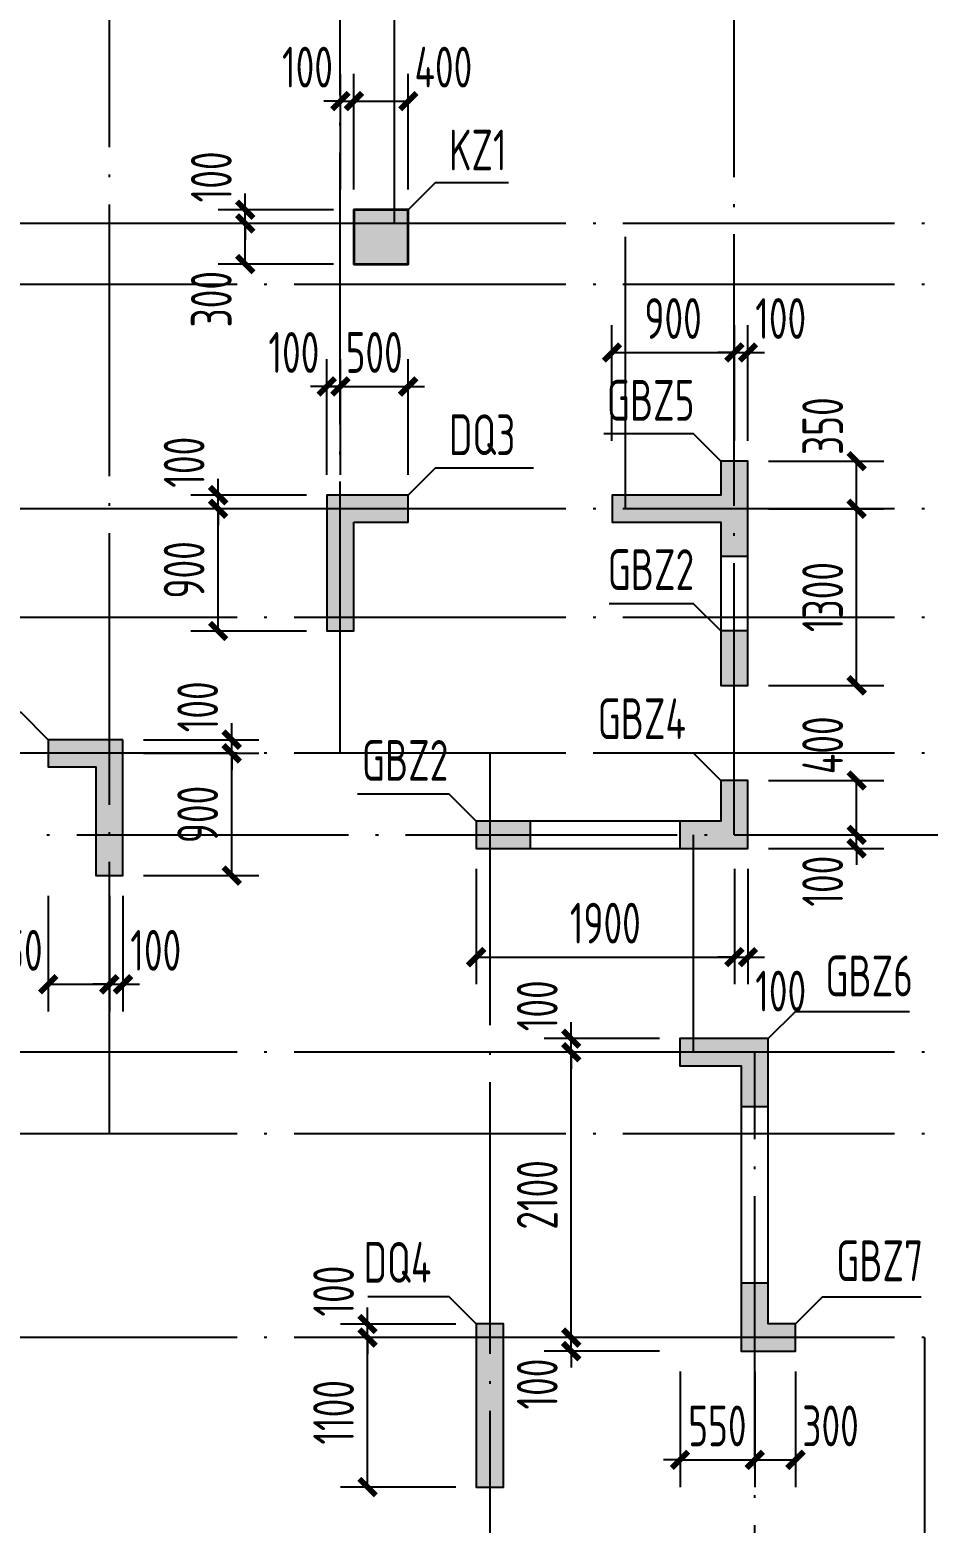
# Model space of a CAD drawing. Extents: x -1712635 to -854203, y -534641 to -21985.
# Drawn here: x -1355312 to -1348701, y -154168 to -143178 of the extents above; entities that cross this region are included whole.
import ezdxf
from ezdxf.enums import TextEntityAlignment as Align

# ---------------------------------------------------------------- set-up
doc = ezdxf.new("R2010")
doc.units = 0
doc.header["$LTSCALE"] = 1000
doc.linetypes.add('DOTE', pattern=[2.42, 2, -0.2, 0.02, -0.2])
doc.layers.get('0').update_dxf_attribs({"linetype": 'CONTINUOUS'})
doc.layers.get('Defpoints').update_dxf_attribs({"linetype": 'CONTINUOUS'})
for name, color, linetype in [('A-DOTE', 10, 'DOTE'), ('COLU_DE_TEXT', 7, 'CONTINUOUS'), ('LABEL', 1, 'CONTINUOUS'), ('S-Q墙实线', 6, 'CONTINUOUS'), ('S-Q墙标注', 3, 'CONTINUOUS'), ('S-X详图填充', 252, 'CONTINUOUS'), ('S-X详图实线', 4, 'CONTINUOUS'), ('S-Z柱实线', 6, 'CONTINUOUS'), ('S-Z柱编号', 6, 'CONTINUOUS')]:
    doc.layers.add(name, color=color, linetype=linetype)
doc.styles.add('TSSD_REIN', font='tssdeng.shx', dxfattribs={"width": 0.7, "height": 300, "bigfont": 'tssdchn.shx'})
doc.styles.add('结构文字', font='zstxt.shx', dxfattribs={"width": 0.7, "bigfont": 'zshz.shx'})
doc.dimstyles.new('STRUCK', dxfattribs={"dimtxt": 400, "dimasz": 121, "dimexe": 200, "dimexo": 150, "dimgap": 115, "dimtad": 1, "dimdec": 0, "dimdsep": 46, "dimtxsty": '结构文字', "dimblk": 'ARCHTICK', "dimcen": 400, "dimclrd": 3, "dimclre": 3, "dimclrt": 7, "dimadec": 0, "dimazin": 0, "dimtfac": 1, "dimtdec": 0, "dimtix": 1, "dimtmove": 2, "dimatfit": 3, "dimldrblk": '_DIMX', "dimfxl": 0, "dimtolj": 1, "dimtzin": 0, "dimarcsym": 0})

# ---------------------------------------------------------------- blocks, each defined once
blk = doc.blocks.new('20210726.16350016')
at = {"layer": 'A-DOTE'}
for p, q in [((11100, 10900), (11100, 21100)), ((12800, 13700), (12800, 21100)), ((13200, 17600), (13200, 21100)), ((15700, 13100.3), (15700, 21100)), ((55600, 17600), (3600, 17600)), ((14900, 15500), (14900, 17600)), ((55600, 17150), (3600, 17150)), ((55600, 15500), (3600, 15500)), ((55600, 14700), (3600, 14700)), ((55600, 13700), (3600, 13700)), ((13900.2, 13700), (13900, 3600)), ((3600, 13100.3), (55600, 13100.3)), ((15400, 11500), (15400, 13100)), ((55600, 11500), (3600, 11500)), ((15850, 3600), (15850, 11500)), ((55600, 10900), (3600, 10900)), ((55600, 9400), (3600, 9400)), ((17100, 9400), (17100, 3600))]:
    blk.add_line(p, q, dxfattribs=at)
blk = doc.blocks.new('_ArchTick')
at = {"color": 0, "const_width": 0.35}
blk.add_lwpolyline([(-0.5, -0.5), (0.5, 0.5)], dxfattribs=at)
blk = doc.blocks.new('*D1966')
at = {"layer": 'Defpoints', "color": 0}
for p in [(-1352827, -152802), (-1352027, -152802), (-1352027, -153902)]:
    blk.add_point(p, dxfattribs=at)
at = {"layer": 'S-Q墙标注', "color": 3, "lineweight": -2}
for p, q in [((-1352177, -152802), (-1353027, -152802)), ((-1352827, -153902), (-1352827, -152802)), ((-1352177, -153902), (-1353027, -153902))]:
    blk.add_line(p, q, dxfattribs=at)
at = {"layer": 'S-Q墙标注', "color": 3, "lineweight": -2, "xscale": 121, "yscale": 121, "zscale": 121}
for p, rotation in [((-1352827, -152802), 90), ((-1352827, -153902), 270)]:
    blk.add_blockref('_ArchTick', p, dxfattribs=dict(at, rotation=rotation))
at = {"layer": 'S-Q墙标注', "color": 7, "insert": (-1353077, -153352), "char_height": 300, "attachment_point": 5, "rotation": 90, "style": 'TSSD_REIN'}
blk.add_mtext('\\A1;1100', dxfattribs=at)
blk = doc.blocks.new('_DIMX')
blk.add_line((-150, 0), (150, 0))
at = {"const_width": 50}
blk.add_lwpolyline([(-70, -70), (70, 70)], dxfattribs=at)
blk = doc.blocks.new('*D1967')
at = {"layer": 'Defpoints', "color": 0}
for p in [(-1352827, -152702), (-1352027, -152702), (-1352027, -152802)]:
    blk.add_point(p, dxfattribs=at)
at = {"layer": 'S-Q墙标注', "color": 3, "lineweight": -2}
for p, q in [((-1352827, -152702), (-1352827, -152581)), ((-1352177, -152702), (-1353027, -152702)), ((-1352827, -152802), (-1352827, -152702)), ((-1352177, -152802), (-1353027, -152802)), ((-1352827, -152802), (-1352827, -152923))]:
    blk.add_line(p, q, dxfattribs=at)
at = {"layer": 'S-Q墙标注', "color": 3, "lineweight": -2, "xscale": 121, "yscale": 121, "zscale": 121}
for p, rotation in [((-1352827, -152702), 270), ((-1352827, -152802), 90)]:
    blk.add_blockref('_ArchTick', p, dxfattribs=dict(at, rotation=rotation))
at = {"layer": 'S-Q墙标注', "color": 7, "insert": (-1353077, -152460), "char_height": 300, "attachment_point": 5, "rotation": 90, "style": 'TSSD_REIN'}
blk.add_mtext('\\A1;100', dxfattribs=at)
blk = doc.blocks.new('*D1976')
at = {"layer": 'Defpoints', "color": 0}
for p in [(-1354627, -148502), (-1353827, -148502), (-1354627, -149402)]:
    blk.add_point(p, dxfattribs=at)
at = {"layer": 'S-Q墙标注', "color": 3, "lineweight": -2}
for p, q in [((-1354477, -148502), (-1353627, -148502)), ((-1353827, -149402), (-1353827, -148502)), ((-1354477, -149402), (-1353627, -149402))]:
    blk.add_line(p, q, dxfattribs=at)
at = {"layer": 'S-Q墙标注', "color": 3, "lineweight": -2, "xscale": 121, "yscale": 121, "zscale": 121}
for p, rotation in [((-1353827, -148502), 90), ((-1353827, -149402), 270)]:
    blk.add_blockref('_ArchTick', p, dxfattribs=dict(at, rotation=rotation))
at = {"layer": 'S-Q墙标注', "color": 7, "insert": (-1354077, -148952), "char_height": 300, "attachment_point": 5, "rotation": 90, "style": 'TSSD_REIN'}
blk.add_mtext('\\A1;900', dxfattribs=at)
blk = doc.blocks.new('*D1977')
at = {"layer": 'Defpoints', "color": 0}
for p in [(-1354627, -148402), (-1353827, -148402), (-1354627, -148502)]:
    blk.add_point(p, dxfattribs=at)
at = {"layer": 'S-Q墙标注', "color": 3, "lineweight": -2}
for p, q in [((-1353827, -148402), (-1353827, -148281)), ((-1354477, -148402), (-1353627, -148402)), ((-1353827, -148502), (-1353827, -148402)), ((-1354477, -148502), (-1353627, -148502)), ((-1353827, -148502), (-1353827, -148623))]:
    blk.add_line(p, q, dxfattribs=at)
at = {"layer": 'S-Q墙标注', "color": 3, "lineweight": -2, "xscale": 121, "yscale": 121, "zscale": 121}
for p, rotation in [((-1353827, -148402), 270), ((-1353827, -148502), 90)]:
    blk.add_blockref('_ArchTick', p, dxfattribs=dict(at, rotation=rotation))
at = {"layer": 'S-Q墙标注', "color": 7, "insert": (-1354077, -148160), "char_height": 300, "attachment_point": 5, "rotation": 90, "style": 'TSSD_REIN'}
blk.add_mtext('\\A1;100', dxfattribs=at)
blk = doc.blocks.new('*D1978')
at = {"layer": 'Defpoints', "color": 0}
for p in [(-1355177, -149402), (-1354727, -149402), (-1354727, -150202)]:
    blk.add_point(p, dxfattribs=at)
at = {"layer": 'S-Q墙标注', "color": 3, "lineweight": -2}
for p, q in [((-1355177, -149552), (-1355177, -150402)), ((-1354727, -149552), (-1354727, -150402)), ((-1355177, -150202), (-1354727, -150202))]:
    blk.add_line(p, q, dxfattribs=at)
at = {"layer": 'S-Q墙标注', "color": 3, "lineweight": -2, "xscale": 121, "yscale": 121, "zscale": 121, "rotation": 180}
blk.add_blockref('_ArchTick', (-1355177, -150202), dxfattribs=at)
at = {"layer": 'S-Q墙标注', "color": 3, "lineweight": -2, "xscale": 121, "yscale": 121, "zscale": 121}
blk.add_blockref('_ArchTick', (-1354727, -150202), dxfattribs=at)
at = {"layer": 'S-Q墙标注', "color": 7, "insert": (-1355435, -149952), "char_height": 300, "attachment_point": 5, "style": 'TSSD_REIN'}
blk.add_mtext('\\A1;450', dxfattribs=at)
blk = doc.blocks.new('*D1979')
at = {"layer": 'Defpoints', "color": 0}
for p in [(-1354727, -149402), (-1354627, -149402), (-1354627, -150202)]:
    blk.add_point(p, dxfattribs=at)
at = {"layer": 'S-Q墙标注', "color": 3, "lineweight": -2}
for p, q in [((-1354727, -149552), (-1354727, -150402)), ((-1354627, -149552), (-1354627, -150402)), ((-1354727, -150202), (-1354848, -150202)), ((-1354727, -150202), (-1354627, -150202)), ((-1354627, -150202), (-1354506, -150202))]:
    blk.add_line(p, q, dxfattribs=at)
at = {"layer": 'S-Q墙标注', "color": 3, "lineweight": -2, "xscale": 121, "yscale": 121, "zscale": 121}
blk.add_blockref('_ArchTick', (-1354727, -150202), dxfattribs=at)
at = {"layer": 'S-Q墙标注', "color": 3, "lineweight": -2, "xscale": 121, "yscale": 121, "zscale": 121, "rotation": 180}
blk.add_blockref('_ArchTick', (-1354627, -150202), dxfattribs=at)
at = {"layer": 'S-Q墙标注', "color": 7, "insert": (-1354386, -149952), "char_height": 300, "attachment_point": 5, "style": 'TSSD_REIN'}
blk.add_mtext('\\A1;100', dxfattribs=at)
blk = doc.blocks.new('*D1980')
at = {"layer": 'Defpoints', "color": 0}
for p in [(-1350027, -149102), (-1349227, -149102), (-1350027, -149202)]:
    blk.add_point(p, dxfattribs=at)
at = {"layer": 'S-Q墙标注', "color": 3, "lineweight": -2}
for p, q in [((-1349227, -149102), (-1349227, -148981)), ((-1349877, -149102), (-1349027, -149102)), ((-1349227, -149202), (-1349227, -149102)), ((-1349877, -149202), (-1349027, -149202)), ((-1349227, -149202), (-1349227, -149323))]:
    blk.add_line(p, q, dxfattribs=at)
at = {"layer": 'S-Q墙标注', "color": 3, "lineweight": -2, "xscale": 121, "yscale": 121, "zscale": 121}
for p, rotation in [((-1349227, -149102), 270), ((-1349227, -149202), 90)]:
    blk.add_blockref('_ArchTick', p, dxfattribs=dict(at, rotation=rotation))
at = {"layer": 'S-Q墙标注', "color": 7, "insert": (-1349477, -149443), "char_height": 300, "attachment_point": 5, "rotation": 90, "style": 'TSSD_REIN'}
blk.add_mtext('\\A1;100', dxfattribs=at)
blk = doc.blocks.new('*D1981')
at = {"layer": 'Defpoints', "color": 0}
for p in [(-1350027, -148702), (-1349227, -148702), (-1350027, -149102)]:
    blk.add_point(p, dxfattribs=at)
at = {"layer": 'S-Q墙标注', "color": 3, "lineweight": -2}
for p, q in [((-1349877, -148702), (-1349027, -148702)), ((-1349227, -149102), (-1349227, -148702)), ((-1349877, -149102), (-1349027, -149102))]:
    blk.add_line(p, q, dxfattribs=at)
at = {"layer": 'S-Q墙标注', "color": 3, "lineweight": -2, "xscale": 121, "yscale": 121, "zscale": 121}
for p, rotation in [((-1349227, -148702), 90), ((-1349227, -149102), 270)]:
    blk.add_blockref('_ArchTick', p, dxfattribs=dict(at, rotation=rotation))
at = {"layer": 'S-Q墙标注', "color": 7, "insert": (-1349477, -148443), "char_height": 300, "attachment_point": 5, "rotation": 90, "style": 'TSSD_REIN'}
blk.add_mtext('\\A1;400', dxfattribs=at)
blk = doc.blocks.new('*D1982')
at = {"layer": 'Defpoints', "color": 0}
for p in [(-1352027, -149202), (-1350127, -149202), (-1350127, -150002)]:
    blk.add_point(p, dxfattribs=at)
at = {"layer": 'S-Q墙标注', "color": 3, "lineweight": -2}
for p, q in [((-1352027, -149352), (-1352027, -150202)), ((-1350127, -149352), (-1350127, -150202)), ((-1352027, -150002), (-1350127, -150002))]:
    blk.add_line(p, q, dxfattribs=at)
at = {"layer": 'S-Q墙标注', "color": 3, "lineweight": -2, "xscale": 121, "yscale": 121, "zscale": 121, "rotation": 180}
blk.add_blockref('_ArchTick', (-1352027, -150002), dxfattribs=at)
at = {"layer": 'S-Q墙标注', "color": 3, "lineweight": -2, "xscale": 121, "yscale": 121, "zscale": 121}
blk.add_blockref('_ArchTick', (-1350127, -150002), dxfattribs=at)
at = {"layer": 'S-Q墙标注', "color": 7, "insert": (-1351077, -149752), "char_height": 300, "attachment_point": 5, "style": 'TSSD_REIN'}
blk.add_mtext('\\A1;1900', dxfattribs=at)
blk = doc.blocks.new('*D1983')
at = {"layer": 'Defpoints', "color": 0}
for p in [(-1350127, -149202), (-1350027, -149202), (-1350027, -150002)]:
    blk.add_point(p, dxfattribs=at)
at = {"layer": 'S-Q墙标注', "color": 3, "lineweight": -2}
for p, q in [((-1350127, -149352), (-1350127, -150202)), ((-1350027, -149352), (-1350027, -150202)), ((-1350127, -150002), (-1350248, -150002)), ((-1350127, -150002), (-1350027, -150002)), ((-1350027, -150002), (-1349906, -150002))]:
    blk.add_line(p, q, dxfattribs=at)
at = {"layer": 'S-Q墙标注', "color": 3, "lineweight": -2, "xscale": 121, "yscale": 121, "zscale": 121}
blk.add_blockref('_ArchTick', (-1350127, -150002), dxfattribs=at)
at = {"layer": 'S-Q墙标注', "color": 3, "lineweight": -2, "xscale": 121, "yscale": 121, "zscale": 121, "rotation": 180}
blk.add_blockref('_ArchTick', (-1350027, -150002), dxfattribs=at)
at = {"layer": 'S-Q墙标注', "color": 7, "insert": (-1349786, -150252), "char_height": 300, "attachment_point": 5, "style": 'TSSD_REIN'}
blk.add_mtext('\\A1;100', dxfattribs=at)
blk = doc.blocks.new('*D1984')
at = {"layer": 'Defpoints', "color": 0}
for p in [(-1353927, -146702), (-1353127, -146702), (-1353127, -147602)]:
    blk.add_point(p, dxfattribs=at)
at = {"layer": 'S-Q墙标注', "color": 3, "lineweight": -2}
for p, q in [((-1353277, -146702), (-1354127, -146702)), ((-1353927, -147602), (-1353927, -146702)), ((-1353277, -147602), (-1354127, -147602))]:
    blk.add_line(p, q, dxfattribs=at)
at = {"layer": 'S-Q墙标注', "color": 3, "lineweight": -2, "xscale": 121, "yscale": 121, "zscale": 121}
for p, rotation in [((-1353927, -146702), 90), ((-1353927, -147602), 270)]:
    blk.add_blockref('_ArchTick', p, dxfattribs=dict(at, rotation=rotation))
at = {"layer": 'S-Q墙标注', "color": 7, "insert": (-1354177, -147152), "char_height": 300, "attachment_point": 5, "rotation": 90, "style": 'TSSD_REIN'}
blk.add_mtext('\\A1;900', dxfattribs=at)
blk = doc.blocks.new('*D1985')
at = {"layer": 'Defpoints', "color": 0}
for p in [(-1353927, -146602), (-1353127, -146602), (-1353127, -146702)]:
    blk.add_point(p, dxfattribs=at)
at = {"layer": 'S-Q墙标注', "color": 3, "lineweight": -2}
for p, q in [((-1353927, -146602), (-1353927, -146481)), ((-1353277, -146602), (-1354127, -146602)), ((-1353927, -146702), (-1353927, -146602)), ((-1353277, -146702), (-1354127, -146702)), ((-1353927, -146702), (-1353927, -146823))]:
    blk.add_line(p, q, dxfattribs=at)
at = {"layer": 'S-Q墙标注', "color": 3, "lineweight": -2, "xscale": 121, "yscale": 121, "zscale": 121}
for p, rotation in [((-1353927, -146602), 270), ((-1353927, -146702), 90)]:
    blk.add_blockref('_ArchTick', p, dxfattribs=dict(at, rotation=rotation))
at = {"layer": 'S-Q墙标注', "color": 7, "insert": (-1354177, -146360), "char_height": 300, "attachment_point": 5, "rotation": 90, "style": 'TSSD_REIN'}
blk.add_mtext('\\A1;100', dxfattribs=at)
blk = doc.blocks.new('*D1986')
at = {"layer": 'Defpoints', "color": 0}
for p in [(-1353027, -145802), (-1353127, -146602), (-1353027, -146602)]:
    blk.add_point(p, dxfattribs=at)
at = {"layer": 'S-Q墙标注', "color": 3, "lineweight": -2}
for p, q in [((-1353127, -146452), (-1353127, -145602)), ((-1353027, -146452), (-1353027, -145602)), ((-1353127, -145802), (-1353248, -145802)), ((-1353127, -145802), (-1353027, -145802)), ((-1353027, -145802), (-1352906, -145802))]:
    blk.add_line(p, q, dxfattribs=at)
at = {"layer": 'S-Q墙标注', "color": 3, "lineweight": -2, "xscale": 121, "yscale": 121, "zscale": 121}
blk.add_blockref('_ArchTick', (-1353127, -145802), dxfattribs=at)
at = {"layer": 'S-Q墙标注', "color": 3, "lineweight": -2, "xscale": 121, "yscale": 121, "zscale": 121, "rotation": 180}
blk.add_blockref('_ArchTick', (-1353027, -145802), dxfattribs=at)
at = {"layer": 'S-Q墙标注', "color": 7, "insert": (-1353369, -145552), "char_height": 300, "attachment_point": 5, "style": 'TSSD_REIN'}
blk.add_mtext('\\A1;100', dxfattribs=at)
blk = doc.blocks.new('*D1987')
at = {"layer": 'Defpoints', "color": 0}
for p in [(-1352528, -145802), (-1353027, -146602), (-1352528, -146602)]:
    blk.add_point(p, dxfattribs=at)
at = {"layer": 'S-Q墙标注', "color": 3, "lineweight": -2}
for p, q in [((-1353027, -146452), (-1353027, -145602)), ((-1352528, -146452), (-1352528, -145602)), ((-1353027, -145802), (-1353148, -145802)), ((-1353027, -145802), (-1352528, -145802)), ((-1352528, -145802), (-1352407, -145802))]:
    blk.add_line(p, q, dxfattribs=at)
at = {"layer": 'S-Q墙标注', "color": 3, "lineweight": -2, "xscale": 121, "yscale": 121, "zscale": 121}
blk.add_blockref('_ArchTick', (-1353027, -145802), dxfattribs=at)
at = {"layer": 'S-Q墙标注', "color": 3, "lineweight": -2, "xscale": 121, "yscale": 121, "zscale": 121, "rotation": 180}
blk.add_blockref('_ArchTick', (-1352528, -145802), dxfattribs=at)
at = {"layer": 'S-Q墙标注', "color": 7, "insert": (-1352778, -145552), "char_height": 300, "attachment_point": 5, "style": 'TSSD_REIN'}
blk.add_mtext('\\A1;500', dxfattribs=at)
blk = doc.blocks.new('*D1988')
at = {"layer": 'Defpoints', "color": 0}
for p in [(-1351328, -152802), (-1350528, -152802), (-1350528, -152902)]:
    blk.add_point(p, dxfattribs=at)
at = {"layer": 'S-Q墙标注', "color": 3, "lineweight": -2}
for p, q in [((-1351328, -152802), (-1351328, -152681)), ((-1350678, -152802), (-1351528, -152802)), ((-1351328, -152902), (-1351328, -152802)), ((-1350678, -152902), (-1351528, -152902)), ((-1351328, -152902), (-1351328, -153023))]:
    blk.add_line(p, q, dxfattribs=at)
at = {"layer": 'S-Q墙标注', "color": 3, "lineweight": -2, "xscale": 121, "yscale": 121, "zscale": 121}
for p, rotation in [((-1351328, -152802), 270), ((-1351328, -152902), 90)]:
    blk.add_blockref('_ArchTick', p, dxfattribs=dict(at, rotation=rotation))
at = {"layer": 'S-Q墙标注', "color": 7, "insert": (-1351578, -153144), "char_height": 300, "attachment_point": 5, "rotation": 90, "style": 'TSSD_REIN'}
blk.add_mtext('\\A1;100', dxfattribs=at)
blk = doc.blocks.new('*D1989')
at = {"layer": 'Defpoints', "color": 0}
for p in [(-1351328, -150702), (-1350528, -150702), (-1350528, -152802)]:
    blk.add_point(p, dxfattribs=at)
at = {"layer": 'S-Q墙标注', "color": 3, "lineweight": -2}
for p, q in [((-1350678, -150702), (-1351528, -150702)), ((-1351328, -152802), (-1351328, -150702)), ((-1350678, -152802), (-1351528, -152802))]:
    blk.add_line(p, q, dxfattribs=at)
at = {"layer": 'S-Q墙标注', "color": 3, "lineweight": -2, "xscale": 121, "yscale": 121, "zscale": 121}
for p, rotation in [((-1351328, -150702), 90), ((-1351328, -152802), 270)]:
    blk.add_blockref('_ArchTick', p, dxfattribs=dict(at, rotation=rotation))
at = {"layer": 'S-Q墙标注', "color": 7, "insert": (-1351578, -151752), "char_height": 300, "attachment_point": 5, "rotation": 90, "style": 'TSSD_REIN'}
blk.add_mtext('\\A1;2100', dxfattribs=at)
blk = doc.blocks.new('*D1990')
at = {"layer": 'Defpoints', "color": 0}
for p in [(-1351328, -150602), (-1350528, -150602), (-1350528, -150702)]:
    blk.add_point(p, dxfattribs=at)
at = {"layer": 'S-Q墙标注', "color": 3, "lineweight": -2}
for p, q in [((-1351328, -150602), (-1351328, -150481)), ((-1350678, -150602), (-1351528, -150602)), ((-1351328, -150702), (-1351328, -150602)), ((-1350678, -150702), (-1351528, -150702)), ((-1351328, -150702), (-1351328, -150823))]:
    blk.add_line(p, q, dxfattribs=at)
at = {"layer": 'S-Q墙标注', "color": 3, "lineweight": -2, "xscale": 121, "yscale": 121, "zscale": 121}
for p, rotation in [((-1351328, -150602), 270), ((-1351328, -150702), 90)]:
    blk.add_blockref('_ArchTick', p, dxfattribs=dict(at, rotation=rotation))
at = {"layer": 'S-Q墙标注', "color": 7, "insert": (-1351578, -150360), "char_height": 300, "attachment_point": 5, "rotation": 90, "style": 'TSSD_REIN'}
blk.add_mtext('\\A1;100', dxfattribs=at)
blk = doc.blocks.new('*D2391')
at = {"layer": 'Defpoints', "color": 0}
for p in [(-1350527, -152902), (-1349977, -152902), (-1349977, -153702)]:
    blk.add_point(p, dxfattribs=at)
at = {"layer": 'S-Q墙标注', "color": 3, "lineweight": -2}
for p, q in [((-1350527, -153052), (-1350527, -153902)), ((-1349977, -153052), (-1349977, -153902)), ((-1350527, -153702), (-1350648, -153702)), ((-1350527, -153702), (-1349977, -153702)), ((-1349977, -153702), (-1349856, -153702))]:
    blk.add_line(p, q, dxfattribs=at)
at = {"layer": 'S-Q墙标注', "color": 3, "lineweight": -2, "xscale": 121, "yscale": 121, "zscale": 121}
blk.add_blockref('_ArchTick', (-1350527, -153702), dxfattribs=at)
at = {"layer": 'S-Q墙标注', "color": 3, "lineweight": -2, "xscale": 121, "yscale": 121, "zscale": 121, "rotation": 180}
blk.add_blockref('_ArchTick', (-1349977, -153702), dxfattribs=at)
at = {"layer": 'S-Q墙标注', "color": 7, "insert": (-1350252, -153452), "char_height": 300, "attachment_point": 5, "style": 'TSSD_REIN'}
blk.add_mtext('\\A1;550', dxfattribs=at)
blk = doc.blocks.new('*D2392')
at = {"layer": 'Defpoints', "color": 0}
for p in [(-1349977, -152902), (-1349677, -152902), (-1349677, -153702)]:
    blk.add_point(p, dxfattribs=at)
at = {"layer": 'S-Q墙标注', "color": 3, "lineweight": -2}
for p, q in [((-1349977, -153052), (-1349977, -153902)), ((-1349677, -153052), (-1349677, -153902)), ((-1349977, -153702), (-1349677, -153702))]:
    blk.add_line(p, q, dxfattribs=at)
at = {"layer": 'S-Q墙标注', "color": 3, "lineweight": -2, "xscale": 121, "yscale": 121, "zscale": 121, "rotation": 180}
blk.add_blockref('_ArchTick', (-1349977, -153702), dxfattribs=at)
at = {"layer": 'S-Q墙标注', "color": 3, "lineweight": -2, "xscale": 121, "yscale": 121, "zscale": 121}
blk.add_blockref('_ArchTick', (-1349677, -153702), dxfattribs=at)
at = {"layer": 'S-Q墙标注', "color": 7, "insert": (-1349419, -153452), "char_height": 300, "attachment_point": 5, "style": 'TSSD_REIN'}
blk.add_mtext('\\A1;300', dxfattribs=at)
blk = doc.blocks.new('*D2415')
at = {"layer": 'Defpoints', "color": 0}
for p in [(-1353727, -144502), (-1352927, -144502), (-1352927, -144602)]:
    blk.add_point(p, dxfattribs=at)
at = {"layer": 'S-Q墙标注', "color": 3, "lineweight": -2}
for p, q in [((-1353727, -144502), (-1353727, -144381)), ((-1353077, -144502), (-1353927, -144502)), ((-1353727, -144602), (-1353727, -144502)), ((-1353077, -144602), (-1353927, -144602)), ((-1353727, -144602), (-1353727, -144723))]:
    blk.add_line(p, q, dxfattribs=at)
at = {"layer": 'S-Q墙标注', "color": 3, "lineweight": -2, "xscale": 121, "yscale": 121, "zscale": 121}
for p, rotation in [((-1353727, -144502), 270), ((-1353727, -144602), 90)]:
    blk.add_blockref('_ArchTick', p, dxfattribs=dict(at, rotation=rotation))
at = {"layer": 'S-Q墙标注', "color": 7, "insert": (-1353977, -144260), "char_height": 300, "attachment_point": 5, "rotation": 90, "style": 'TSSD_REIN'}
blk.add_mtext('\\A1;100', dxfattribs=at)
blk = doc.blocks.new('*D2418')
at = {"layer": 'Defpoints', "color": 0}
for p in [(-1353727, -144602), (-1352927, -144602), (-1352927, -144902)]:
    blk.add_point(p, dxfattribs=at)
at = {"layer": 'S-Q墙标注', "color": 3, "lineweight": -2}
for p, q in [((-1353077, -144602), (-1353927, -144602)), ((-1353727, -144902), (-1353727, -144602)), ((-1353077, -144902), (-1353927, -144902))]:
    blk.add_line(p, q, dxfattribs=at)
at = {"layer": 'S-Q墙标注', "color": 3, "lineweight": -2, "xscale": 121, "yscale": 121, "zscale": 121}
for p, rotation in [((-1353727, -144602), 90), ((-1353727, -144902), 270)]:
    blk.add_blockref('_ArchTick', p, dxfattribs=dict(at, rotation=rotation))
at = {"layer": 'S-Q墙标注', "color": 7, "insert": (-1353977, -145160), "char_height": 300, "attachment_point": 5, "rotation": 90, "style": 'TSSD_REIN'}
blk.add_mtext('\\A1;300', dxfattribs=at)
blk = doc.blocks.new('*D2419')
at = {"layer": 'Defpoints', "color": 0}
for p in [(-1352527, -143702), (-1352927, -144502), (-1352527, -144502)]:
    blk.add_point(p, dxfattribs=at)
at = {"layer": 'S-Q墙标注', "color": 3, "lineweight": -2}
for p, q in [((-1352927, -144352), (-1352927, -143502)), ((-1352527, -144352), (-1352527, -143502)), ((-1352927, -143702), (-1352527, -143702))]:
    blk.add_line(p, q, dxfattribs=at)
at = {"layer": 'S-Q墙标注', "color": 3, "lineweight": -2, "xscale": 121, "yscale": 121, "zscale": 121, "rotation": 180}
blk.add_blockref('_ArchTick', (-1352927, -143702), dxfattribs=at)
at = {"layer": 'S-Q墙标注', "color": 3, "lineweight": -2, "xscale": 121, "yscale": 121, "zscale": 121}
blk.add_blockref('_ArchTick', (-1352527, -143702), dxfattribs=at)
at = {"layer": 'S-Q墙标注', "color": 7, "insert": (-1352269, -143452), "char_height": 300, "attachment_point": 5, "style": 'TSSD_REIN'}
blk.add_mtext('\\A1;400', dxfattribs=at)
blk = doc.blocks.new('*D2420')
at = {"layer": 'Defpoints', "color": 0}
for p in [(-1352927, -143702), (-1353027, -144502), (-1352927, -144502)]:
    blk.add_point(p, dxfattribs=at)
at = {"layer": 'S-Q墙标注', "color": 3, "lineweight": -2}
for p, q in [((-1353027, -144352), (-1353027, -143502)), ((-1352927, -144352), (-1352927, -143502)), ((-1353027, -143702), (-1353148, -143702)), ((-1353027, -143702), (-1352927, -143702)), ((-1352927, -143702), (-1352806, -143702))]:
    blk.add_line(p, q, dxfattribs=at)
at = {"layer": 'S-Q墙标注', "color": 3, "lineweight": -2, "xscale": 121, "yscale": 121, "zscale": 121}
blk.add_blockref('_ArchTick', (-1353027, -143702), dxfattribs=at)
at = {"layer": 'S-Q墙标注', "color": 3, "lineweight": -2, "xscale": 121, "yscale": 121, "zscale": 121, "rotation": 180}
blk.add_blockref('_ArchTick', (-1352927, -143702), dxfattribs=at)
at = {"layer": 'S-Q墙标注', "color": 7, "insert": (-1353269, -143452), "char_height": 300, "attachment_point": 5, "style": 'TSSD_REIN'}
blk.add_mtext('\\A1;100', dxfattribs=at)
blk = doc.blocks.new('*D2461')
at = {"layer": 'Defpoints', "color": 0}
for p in [(-1350027, -146702), (-1349227, -146702), (-1350027, -148002)]:
    blk.add_point(p, dxfattribs=at)
at = {"layer": 'S-Q墙标注', "color": 3, "lineweight": -2}
for p, q in [((-1349877, -146702), (-1349027, -146702)), ((-1349227, -148002), (-1349227, -146702)), ((-1349877, -148002), (-1349027, -148002))]:
    blk.add_line(p, q, dxfattribs=at)
at = {"layer": 'S-Q墙标注', "color": 3, "lineweight": -2, "xscale": 121, "yscale": 121, "zscale": 121}
for p, rotation in [((-1349227, -146702), 90), ((-1349227, -148002), 270)]:
    blk.add_blockref('_ArchTick', p, dxfattribs=dict(at, rotation=rotation))
at = {"layer": 'S-Q墙标注', "color": 7, "insert": (-1349477, -147352), "char_height": 300, "attachment_point": 5, "rotation": 90, "style": 'TSSD_REIN'}
blk.add_mtext('\\A1;1300', dxfattribs=at)
blk = doc.blocks.new('*D2462')
at = {"layer": 'Defpoints', "color": 0}
for p in [(-1350027, -146352), (-1349227, -146352), (-1350027, -146702)]:
    blk.add_point(p, dxfattribs=at)
at = {"layer": 'S-Q墙标注', "color": 3, "lineweight": -2}
for p, q in [((-1349877, -146352), (-1349027, -146352)), ((-1349227, -146702), (-1349227, -146352)), ((-1349877, -146702), (-1349027, -146702))]:
    blk.add_line(p, q, dxfattribs=at)
at = {"layer": 'S-Q墙标注', "color": 3, "lineweight": -2, "xscale": 121, "yscale": 121, "zscale": 121}
for p, rotation in [((-1349227, -146352), 90), ((-1349227, -146702), 270)]:
    blk.add_blockref('_ArchTick', p, dxfattribs=dict(at, rotation=rotation))
at = {"layer": 'S-Q墙标注', "color": 7, "insert": (-1349477, -146094), "char_height": 300, "attachment_point": 5, "rotation": 90, "style": 'TSSD_REIN'}
blk.add_mtext('\\A1;350', dxfattribs=at)
blk = doc.blocks.new('*D2463')
at = {"layer": 'Defpoints', "color": 0}
for p in [(-1350127, -145552), (-1351028, -146352), (-1350127, -146352)]:
    blk.add_point(p, dxfattribs=at)
at = {"layer": 'S-Q墙标注', "color": 3, "lineweight": -2}
for p, q in [((-1351028, -146202), (-1351028, -145352)), ((-1350127, -146202), (-1350127, -145352)), ((-1351028, -145552), (-1350127, -145552))]:
    blk.add_line(p, q, dxfattribs=at)
at = {"layer": 'S-Q墙标注', "color": 3, "lineweight": -2, "xscale": 121, "yscale": 121, "zscale": 121, "rotation": 180}
blk.add_blockref('_ArchTick', (-1351028, -145552), dxfattribs=at)
at = {"layer": 'S-Q墙标注', "color": 3, "lineweight": -2, "xscale": 121, "yscale": 121, "zscale": 121}
blk.add_blockref('_ArchTick', (-1350127, -145552), dxfattribs=at)
at = {"layer": 'S-Q墙标注', "color": 7, "insert": (-1350578, -145302), "char_height": 300, "attachment_point": 5, "style": 'TSSD_REIN'}
blk.add_mtext('\\A1;900', dxfattribs=at)
blk = doc.blocks.new('*D2464')
at = {"layer": 'Defpoints', "color": 0}
for p in [(-1350027, -145552), (-1350127, -146352), (-1350027, -146352)]:
    blk.add_point(p, dxfattribs=at)
at = {"layer": 'S-Q墙标注', "color": 3, "lineweight": -2}
for p, q in [((-1350127, -146202), (-1350127, -145352)), ((-1350027, -146202), (-1350027, -145352)), ((-1350127, -145552), (-1350248, -145552)), ((-1350127, -145552), (-1350027, -145552)), ((-1350027, -145552), (-1349906, -145552))]:
    blk.add_line(p, q, dxfattribs=at)
at = {"layer": 'S-Q墙标注', "color": 3, "lineweight": -2, "xscale": 121, "yscale": 121, "zscale": 121}
blk.add_blockref('_ArchTick', (-1350127, -145552), dxfattribs=at)
at = {"layer": 'S-Q墙标注', "color": 3, "lineweight": -2, "xscale": 121, "yscale": 121, "zscale": 121, "rotation": 180}
blk.add_blockref('_ArchTick', (-1350027, -145552), dxfattribs=at)
at = {"layer": 'S-Q墙标注', "color": 7, "insert": (-1349786, -145302), "char_height": 300, "attachment_point": 5, "style": 'TSSD_REIN'}
blk.add_mtext('\\A1;100', dxfattribs=at)

msp = doc.modelspace()

# ---------------------------------------------------------------- hatches: boundary and pattern name
at = {"layer": 'S-X详图填充'}
h = msp.add_hatch(color=256, dxfattribs=at)
h.dxf.hatch_style = 1
h.paths.add_polyline_path([(-1352527.46, -144501.8), (-1352927.46, -144501.8), (-1352927.46, -144901.8), (-1352527.46, -144901.8)])
h = msp.add_hatch(color=256, dxfattribs=at)
h.dxf.hatch_style = 1
h.paths.add_polyline_path([(-1350227.46, -147052.26), (-1350027.46, -147052.26), (-1350027.46, -146351.8), (-1350227.46, -146351.8), (-1350227.46, -146601.8), (-1351027.58, -146601.8), (-1351027.58, -146801.8), (-1350227.46, -146801.8)])
h = msp.add_hatch(color=256, dxfattribs=at)
h.dxf.hatch_style = 1
h.paths.add_polyline_path([(-1352927.46, -146801.8), (-1352527.54, -146801.8), (-1352527.54, -146601.8), (-1353127.46, -146601.8), (-1353127.46, -147601.8), (-1352927.46, -147601.8)])
h = msp.add_hatch(color=256, dxfattribs=at)
h.dxf.hatch_style = 1
h.paths.add_polyline_path([(-1350027.46, -147601.8), (-1350227.46, -147601.8), (-1350227.46, -148001.8), (-1350027.46, -148001.8)])
h = msp.add_hatch(color=256, dxfattribs=at)
h.dxf.hatch_style = 1
h.paths.add_polyline_path([(-1354627.45, -148401.8), (-1355177.37, -148401.8), (-1355177.37, -148601.8), (-1354827.45, -148601.8), (-1354827.45, -149401.8), (-1354627.45, -149401.8)])
h = msp.add_hatch(color=256, dxfattribs=at)
h.dxf.hatch_style = 1
h.paths.add_polyline_path([(-1350527.46, -149001.53), (-1350527.46, -149201.53), (-1350027.46, -149201.53), (-1350027.46, -148701.53), (-1350227.46, -148701.53), (-1350227.46, -149001.53)])
h = msp.add_hatch(color=256, dxfattribs=at)
h.dxf.hatch_style = 1
h.paths.add_polyline_path([(-1351627.46, -149201.53), (-1351627.46, -149001.53), (-1352027.46, -149001.53), (-1352027.46, -149201.53)])
h = msp.add_hatch(color=256, dxfattribs=at)
h.dxf.hatch_style = 1
h.paths.add_polyline_path([(-1350077.46, -151101.8), (-1349877.46, -151101.8), (-1349877.46, -150601.8), (-1350527.53, -150601.8), (-1350527.53, -150801.8), (-1350077.46, -150801.8)])
h = msp.add_hatch(color=256, dxfattribs=at)
h.dxf.hatch_style = 1
h.paths.add_polyline_path([(-1349877.46, -152401.8), (-1350077.46, -152401.8), (-1350077.46, -152901.8), (-1349677.46, -152901.8), (-1349677.46, -152701.8), (-1349877.46, -152701.8)])
h = msp.add_hatch(color=256, dxfattribs=at)
h.dxf.hatch_style = 1
h.paths.add_polyline_path([(-1352027.36, -153901.8), (-1351827.36, -153901.8), (-1351827.45, -152701.8), (-1352027.45, -152701.8)])

# ---------------------------------------------------------------- linework, layer by layer
at = {"layer": 'LABEL'}
msp.add_lwpolyline([(-1352527.46, -144501.8), (-1352327.46, -144301.8), (-1351788.51, -144301.8)], dxfattribs=at)
at = {"layer": 'S-Q墙实线'}
msp.add_lwpolyline([(-1350027.46, -146701.8), (-1350027.46, -146351.8), (-1350227.46, -146351.8), (-1350227.46, -146601.8), (-1351027.58, -146601.8), (-1351027.58, -146801.8), (-1350227.46, -146801.8), (-1350227.46, -148001.8), (-1350027.46, -148001.8), (-1350027.46, -146701.8)], dxfattribs=at)
for points in [[(-1352927.46, -146801.8), (-1352527.54, -146801.8), (-1352527.54, -146601.8), (-1353127.46, -146601.8), (-1353127.46, -147601.8), (-1352927.46, -147601.8)], [(-1354627.45, -148401.8), (-1355177.37, -148401.8), (-1355177.37, -148601.8), (-1354827.45, -148601.8), (-1354827.45, -149401.8), (-1354627.45, -149401.8)], [(-1350027.46, -149201.53), (-1350027.46, -148701.53), (-1350227.46, -148701.53), (-1350227.46, -149001.53), (-1350427.53, -149001.53), (-1352027.46, -149001.53), (-1352027.46, -149201.53), (-1350427.53, -149201.53)], [(-1349877.46, -150601.8), (-1350527.53, -150601.8), (-1350527.53, -150801.8), (-1350077.46, -150801.8), (-1350077.46, -151301.8), (-1350077.46, -152901.8), (-1349677.46, -152901.8), (-1349677.46, -152701.8), (-1349877.46, -152701.8), (-1349877.46, -151301.8)], [(-1351827.45, -153901.8), (-1351827.45, -152701.8), (-1352027.45, -152701.8), (-1352027.45, -153901.8)]]:
    msp.add_lwpolyline(points, close=True, dxfattribs=at)
at = {"layer": 'S-X详图实线'}
for points in [[(-1352527.46, -144501.8), (-1352927.46, -144501.8), (-1352927.46, -144901.8), (-1352527.46, -144901.8), (-1352527.46, -144501.8)], [(-1350227.46, -147052.26), (-1350027.46, -147052.26), (-1350027.46, -146351.8), (-1350227.46, -146351.8), (-1350227.46, -146601.8), (-1351027.58, -146601.8), (-1351027.58, -146801.8), (-1350227.46, -146801.8), (-1350227.46, -146801.8)], [(-1352927.46, -146801.8), (-1352527.54, -146801.8), (-1352527.54, -146601.8), (-1353127.46, -146601.8), (-1353127.46, -147601.8), (-1352927.46, -147601.8), (-1352927.46, -146801.8)], [(-1350027.46, -147601.8), (-1350227.46, -147601.8), (-1350227.46, -148001.8), (-1350027.46, -148001.8), (-1350027.46, -147601.8)], [(-1354627.45, -148401.8), (-1355177.37, -148401.8), (-1355177.37, -148601.8), (-1354827.45, -148601.8), (-1354827.45, -149401.8), (-1354627.45, -149401.8), (-1354627.45, -148401.8)], [(-1350527.46, -149001.53), (-1350527.46, -149201.53), (-1350027.46, -149201.53), (-1350027.46, -148701.53), (-1350227.46, -148701.53), (-1350227.46, -149001.53), (-1350527.46, -149001.53)], [(-1351627.46, -149201.53), (-1351627.46, -149001.53), (-1352027.46, -149001.53), (-1352027.46, -149201.53), (-1351627.46, -149201.53)], [(-1350077.46, -151101.8), (-1349877.46, -151101.8), (-1349877.46, -150601.8), (-1350527.53, -150601.8), (-1350527.53, -150801.8), (-1350077.46, -150801.8), (-1350077.46, -151101.8)], [(-1349877.46, -152401.8), (-1350077.46, -152401.8), (-1350077.46, -152901.8), (-1349677.46, -152901.8), (-1349677.46, -152701.8), (-1349877.46, -152701.8), (-1349877.46, -152401.8)], [(-1352027.36, -153901.8), (-1351827.36, -153901.8), (-1351827.45, -152701.8), (-1352027.45, -152701.8), (-1352027.45, -153101.8)]]:
    msp.add_lwpolyline(points, close=True, dxfattribs=at)
at = {"layer": 'S-Z柱实线', "lineweight": 35}
msp.add_lwpolyline([(-1352527.46, -144501.8), (-1352927.46, -144501.8), (-1352927.46, -144901.8), (-1352527.46, -144901.8)], close=True, dxfattribs=at)
at = {"layer": 'S-Z柱编号', "color": 7}
for points in [[(-1350227.46, -146351.8), (-1350427.46, -146151.8), (-1351089.07, -146151.8)], [(-1352527.54, -146601.8), (-1352327.54, -146401.8), (-1351606.01, -146401.8)], [(-1350227.46, -147601.8), (-1350427.46, -147401.8), (-1351047.55, -147401.8)], [(-1355177.37, -148401.8), (-1355377.37, -148201.8), (-1356005.79, -148201.8)], [(-1350227.46, -148701.53), (-1350427.46, -148501.53), (-1351152.07, -148501.53)], [(-1352027.46, -149001.53), (-1352227.46, -148801.53), (-1352901.85, -148801.53)], [(-1349877.46, -150601.8), (-1349677.46, -150401.8), (-1348837.46, -150401.8)], [(-1352027.22, -152701.8), (-1352227.22, -152501.8), (-1352824.73, -152501.8)], [(-1349677.46, -152701.8), (-1349477.46, -152501.8), (-1348752.8, -152501.8)]]:
    msp.add_lwpolyline(points, dxfattribs=at)

# ---------------------------------------------------------------- block references
at = {"layer": 'A-DOTE'}
msp.add_blockref('20210726.16350016', (-1365827.46, -162201.85), dxfattribs=at)

# ---------------------------------------------------------------- texts
at = {"layer": 'COLU_DE_TEXT', "style": 'TSSD_REIN', "width": 0.7}
msp.add_text('KZ1', height=300, dxfattribs=at).set_placement((-1352227.46, -144301.8), align=Align.BOTTOM_LEFT)
at = {"layer": 'S-Z柱编号', "color": 7, "style": 'TSSD_REIN', "width": 0.7}
for s, p in [('GBZ5', (-1351065.8, -146144.05)), ('DQ3', (-1352227.54, -146397.36)), ('GBZ2', (-1351059.14, -147390.09)), ('GBZ4', (-1351133.23, -148487.32)), ('GBZ2', (-1352868.6, -148794.39)), ('GBZ6', (-1349457.17, -150380.58)), ('DQ4', (-1352855.84, -152488.1)), ('GBZ7', (-1349377.46, -152476.82))]:
    msp.add_text(s, height=300, dxfattribs=at).set_placement(p, align=Align.BOTTOM_LEFT)

# ---------------------------------------------------------------- dimensions: what is measured, and where the dimension line sits
at = {"layer": 'S-Q墙标注'}
for base, p1, p2, picture, middle in [((-1352927.46, -143701.8), (-1353027.46, -144501.8), (-1352927.46, -144501.8), '*D2420', (-1353269.38, -143451.8)), ((-1352527.46, -143701.8), (-1352927.46, -144501.8), (-1352527.46, -144501.8), '*D2419', (-1352269.38, -143451.8)), ((-1350027.46, -145551.8), (-1350127.47, -146351.8), (-1350027.46, -146351.8), '*D2464', (-1349785.54, -145301.8)), ((-1353027.46, -145801.8), (-1353127.46, -146601.8), (-1353027.46, -146601.8), '*D1986', (-1353369.38, -145551.8)), ((-1350027.46, -150001.53), (-1350127.46, -149201.53), (-1350027.46, -149201.53), '*D1983', (-1349785.54, -150251.53)), ((-1354727.46, -150201.8), (-1355177.37, -149401.8), (-1354727.46, -149401.8), '*D1978', (-1355435.44, -149951.8)), ((-1354627.45, -150201.8), (-1354727.46, -149401.8), (-1354627.45, -149401.8), '*D1979', (-1354385.53, -149951.8)), ((-1349677.45, -153701.83), (-1349977.45, -152901.83), (-1349677.45, -152901.83), '*D2392', (-1349419.37, -153451.83))]:
    dim = msp.add_linear_dim(base=base, p1=p1, p2=p2, dimstyle='STRUCK', override={"dimtxt": 300, "dimgap": 100, "dimtxsty": 'TSSD_REIN'}, dxfattribs=at)
    dim.commit()
    dim.dimension.update_dxf_attribs({"geometry": picture, "text_midpoint": middle, "dimtype": 160})
for base, p1, p2, picture, middle in [((-1353727.46, -144501.8), (-1352927.46, -144601.8), (-1352927.46, -144501.8), '*D2415', (-1353977.46, -144259.88)), ((-1353727.46, -144601.8), (-1352927.46, -144901.8), (-1352927.46, -144601.8), '*D2418', (-1353977.46, -145159.88)), ((-1349227.46, -146351.8), (-1350027.46, -146701.8), (-1350027.46, -146351.8), '*D2462', (-1349477.46, -146093.72)), ((-1353927.46, -146601.8), (-1353127.46, -146701.8), (-1353127.46, -146601.8), '*D1985', (-1354177.46, -146359.88)), ((-1353827.45, -148401.8), (-1354627.45, -148501.8), (-1354627.45, -148401.8), '*D1977', (-1354077.45, -148159.88)), ((-1349227.46, -148701.53), (-1350027.46, -149101.53), (-1350027.46, -148701.53), '*D1981', (-1349477.46, -148443.45)), ((-1349227.46, -149101.53), (-1350027.46, -149201.53), (-1350027.46, -149101.53), '*D1980', (-1349477.46, -149443.45)), ((-1351327.53, -150601.8), (-1350527.53, -150701.8), (-1350527.53, -150601.8), '*D1990', (-1351577.53, -150359.88)), ((-1352827.45, -152701.8), (-1352027.45, -152801.8), (-1352027.45, -152701.8), '*D1967', (-1353077.45, -152459.88)), ((-1351327.53, -152801.8), (-1350527.53, -152901.8), (-1350527.53, -152801.8), '*D1988', (-1351577.53, -153143.72))]:
    dim = msp.add_linear_dim(base=base, p1=p1, p2=p2, angle=90, dimstyle='STRUCK', override={"dimtxt": 300, "dimgap": 100, "dimtxsty": 'TSSD_REIN'}, dxfattribs=at)
    dim.commit()
    dim.dimension.update_dxf_attribs({"geometry": picture, "text_midpoint": middle, "dimtype": 160})
for base, p1, p2, picture, middle in [((-1350127.47, -145551.8), (-1351027.58, -146351.8), (-1350127.47, -146351.8), '*D2463', (-1350577.53, -145301.8)), ((-1352527.54, -145801.8), (-1353027.46, -146601.8), (-1352527.54, -146601.8), '*D1987', (-1352777.5, -145551.8)), ((-1350127.46, -150001.53), (-1352027.46, -149201.53), (-1350127.46, -149201.53), '*D1982', (-1351077.46, -149751.53)), ((-1349977.45, -153701.83), (-1350527.46, -152901.69), (-1349977.45, -152901.83), '*D2391', (-1350252.45, -153451.83))]:
    dim = msp.add_linear_dim(base=base, p1=p1, p2=p2, dimstyle='STRUCK', override={"dimtxt": 300, "dimgap": 100, "dimtxsty": 'TSSD_REIN'}, dxfattribs=at)
    dim.commit()
    dim.dimension.update_dxf_attribs({"geometry": picture, "text_midpoint": middle})
for base, p1, p2, picture, middle in [((-1353927.46, -146701.8), (-1353127.46, -147601.8), (-1353127.46, -146701.8), '*D1984', (-1354177.46, -147151.8)), ((-1349227.46, -146701.8), (-1350027.46, -148001.8), (-1350027.46, -146701.8), '*D2461', (-1349477.46, -147351.8)), ((-1353827.45, -148501.8), (-1354627.45, -149401.8), (-1354627.45, -148501.8), '*D1976', (-1354077.45, -148951.8)), ((-1351327.53, -150701.8), (-1350527.53, -152801.8), (-1350527.53, -150701.8), '*D1989', (-1351577.53, -151751.8)), ((-1352827.45, -152801.8), (-1352027.45, -153901.8), (-1352027.45, -152801.8), '*D1966', (-1353077.45, -153351.8))]:
    dim = msp.add_linear_dim(base=base, p1=p1, p2=p2, angle=90, dimstyle='STRUCK', override={"dimtxt": 300, "dimgap": 100, "dimtxsty": 'TSSD_REIN'}, dxfattribs=at)
    dim.commit()
    dim.dimension.update_dxf_attribs({"geometry": picture, "text_midpoint": middle})

doc.saveas('drawing.dxf')
